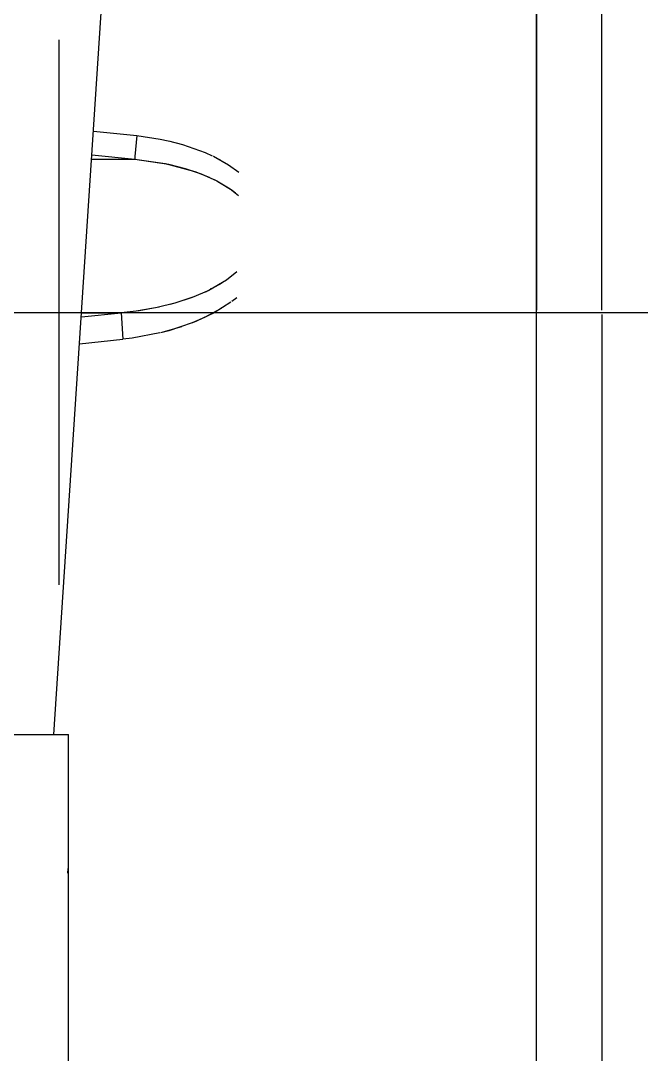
# Model space of a CAD drawing. Extents: x 1551 to 113148, y -1700 to 77018.
# Drawn here: x 19328.1 to 19441.9, y 11952.2 to 12141.8 of the extents above; entities that cross this region are included whole.
import ezdxf

# ---------------------------------------------------------------- set-up
doc = ezdxf.new("R2010")
doc.units = 0
doc.header["$LTSCALE"] = 500
doc.header["$MEASUREMENT"] = 0
doc.linetypes.add('CENTER', pattern=[3, 2.5, -0.25, 0, -0.25])
doc.linetypes.add('SNT-025', pattern=[0.74, 0.4, -0.17, 0, -0.17])
doc.layers.get('0').update_dxf_attribs({"linetype": 'CONTINUOUS'})
doc.layers.add('GENERATORSETT', color=7, linetype='CONTINUOUS')
doc.layers.add('S0CO1', color=7, linetype='CONTINUOUS')

# ---------------------------------------------------------------- blocks, each defined once
blk = doc.blocks.new('A$C64097268')
for p, q in [((11000, -50), (11000, 50)), ((-2758.91, 0), (35128.7, 0))]:
    blk.add_line(p, q)
blk = doc.blocks.new('GENERATOR-CENTER')
for p, q in [((-1426.12, -77.43), (-1396.94, 367.84)), ((-1325.61, 0.39), (-1325.61, 345.06)), ((-1337.61, -275.71), (-1337.61, 275.7)), ((-1337.61, 255.99), (-1337.61, 0.39)), ((-1418.87, 33.24), (-1410.94, 32.42)), ((-1410.94, 32.42), (-1411.29, 28.57)), ((-1410.94, 32.42), (-1411.29, 28.57)), ((-1410.94, 32.42), (-1406.62, 31.79)), ((-1406.62, 31.79), (-1405.2, 31.49)), ((-1405.12, 31.47), (-1402.54, 30.8)), ((-1405.1, 31.47), (-1402.54, 30.8)), ((-1402.53, 30.8), (-1402.2, 30.7)), ((-1402.52, 30.8), (-1398.38, 29.32)), ((-1419.15, 28.91), (-1411.3, 28.08)), ((-1411.29, 28.57), (-1411.3, 28.08)), ((-1411.29, 28.57), (-1411.3, 28.08)), ((-1398.38, 29.32), (-1397.08, 28.73)), ((-1396.9, 28.65), (-1395.63, 27.99)), ((-1396.88, 28.63), (-1394.1, 27.09)), ((-1419.2, 28.08), (-1411.3, 28.08)), ((-1411.3, 28.08), (-1405.73, 27.3)), ((-1411.3, 28.08), (-1405.12, 27.18)), ((-1405.73, 27.3), (-1400.28, 25.85)), ((-1405.12, 27.18), (-1402.07, 26.42)), ((-1394.1, 27.09), (-1392.18, 25.74)), ((-1402.07, 26.42), (-1399.1, 25.42)), ((-1400.28, 25.85), (-1397.65, 24.81)), ((-1399.1, 25.42), (-1396.23, 24.12)), ((-1396.71, 24.37), (-1396.5, 24.26)), ((-1396.23, 24.12), (-1393.79, 22.64)), ((-1396.05, 24.02), (-1393.45, 22.39)), ((-1393.79, 22.64), (-1392.3, 21.45)), ((-1393.45, 22.39), (-1392.85, 21.92)), ((-1394.5, 5.9), (-1397.71, 4.03)), ((-1392.56, 7.44), (-1394.5, 5.9)), ((-1397.71, 4.03), (-1400.79, 2.71)), ((-1395.32, 5.37), (-1398.34, 3.73)), ((-1397.43, 4.38), (-1397.12, 4.38)), ((-1397.37, 4.38), (-1397.07, 4.38)), ((-1400.46, 2.83), (-1403.96, 1.67)), ((-1400.79, 2.71), (-1403.96, 1.67)), ((-1392.59, 2.66), (-1393.5, 1.97)), ((-2671.23, 0), (-1337.61, 0)), ((-2671.23, 0), (-1337.61, 0)), ((-1410.51, 0.29), (-1413.82, -0.09)), ((-1411.02, 0.22), (-1413.82, -0.09)), ((-1406.83, 0.95), (-1411.02, 0.22)), ((-1407.21, 0.87), (-1410.51, 0.29)), ((-1403.96, 1.67), (-1407.21, 0.87)), ((-1403.96, 1.67), (-1404.85, 1.42)), ((-1395.42, 0.69), (-1398.52, -0.96)), ((-1393.67, 1.85), (-1396.72, -0.06)), ((-1337.61, -256), (-1337.61, 0.39)), ((-1421.1, -0.84), (-1413.82, -0.09)), ((-1421.05, -0.09), (-1413.82, -0.09)), ((-1413.82, -0.09), (-1413.46, -4.92)), ((-1413.82, -0.09), (-1413.46, -4.92)), ((-1413.29, 0), (-1413.21, 0)), ((-1413.29, 0), (-1413.21, 0)), ((-1398.52, -0.96), (-1400.74, -1.92)), ((-1399.99, -1.62), (-1400.73, -1.92)), ((-1396.72, -0.06), (-1399.99, -1.62)), ((-1396.9, 0), (-1396.78, 0)), ((-1396.9, 0), (-1396.78, 0)), ((-1325.61, -0.4), (-1325.61, -345.07)), ((-1406.69, -3.78), (-1411.76, -4.72)), ((-1402.73, -2.65), (-1406.55, -3.75)), ((-1405.08, -3.37), (-1406.54, -3.75)), ((-1400.79, -1.94), (-1405.08, -3.37)), ((-1421.42, -5.74), (-1413.46, -4.92)), ((-1411.76, -4.72), (-1413.46, -4.92)), ((-1443.47, -77.43), (-1423.47, -77.43)), ((-1423.47, -177.43), (-1423.47, -77.43))]:
    blk.add_line(p, q)
at = {"linetype": 'CENTER'}
blk.add_line((26.5, 0), (-1337.61, 0), dxfattribs=at)
blk.add_arc((-1009.52, -136.89), 415.51, 175.1845, 175.3023)

msp = doc.modelspace()

# ---------------------------------------------------------------- block references
at = {"layer": 'GENERATORSETT', "linetype": 'SNT-025'}
msp.add_blockref('GENERATOR-CENTER', (20760.293, 12088.276), dxfattribs=at)
at = {"layer": 'S0CO1', "linetype": 'CENTER'}
msp.add_blockref('A$C64097268', (8335.105, 12088.276), dxfattribs=at)

doc.saveas('drawing.dxf')
